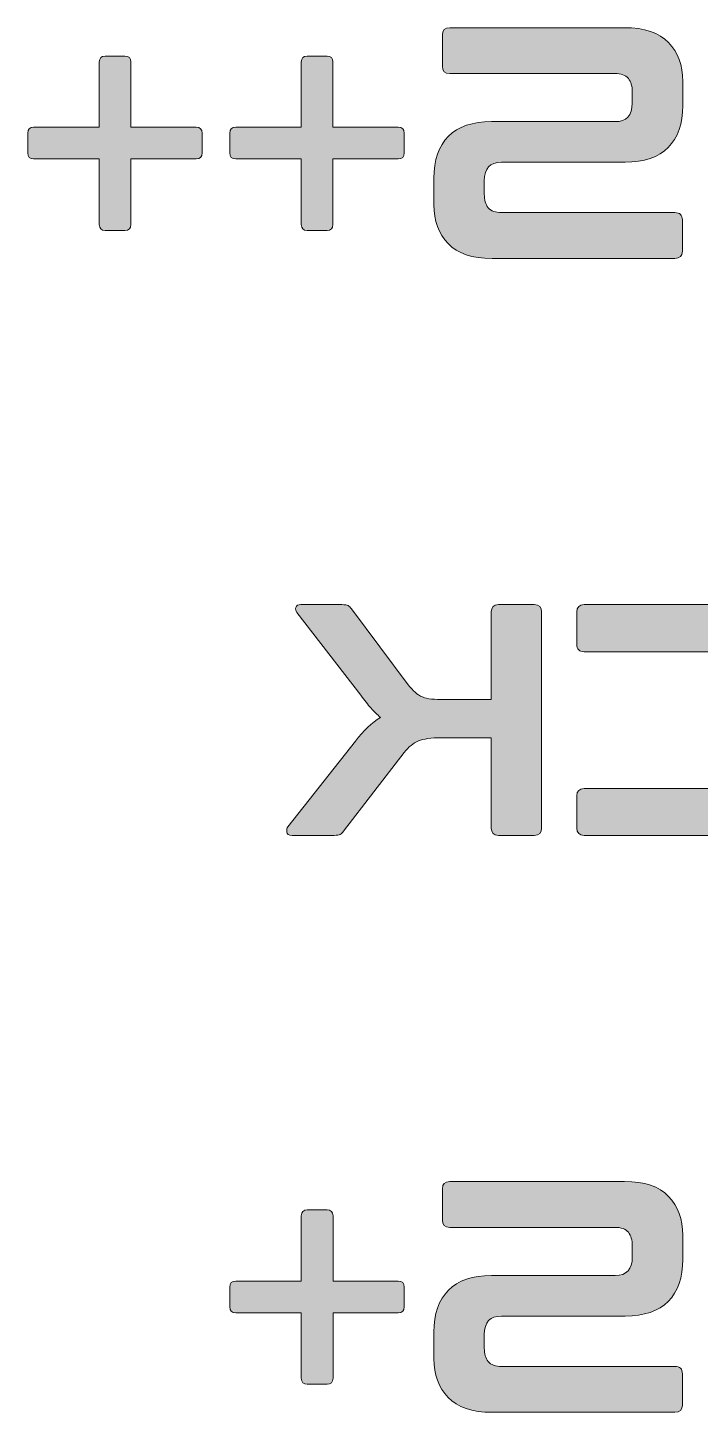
# Model space of a CAD drawing. Header units: millimetres. Extents: x 0 to 62, y -117 to 0.
# Drawn here: x 34.03 to 36.91, y -48.67 to -42.75 of the extents above; entities that cross this region are included whole.
import ezdxf

# ---------------------------------------------------------------- set-up
doc = ezdxf.new("R2010")
doc.units = ezdxf.units.MM
doc.header["$MEASUREMENT"] = 0
doc.layers.add('GLOSS-V', color=7, linetype='Continuous')

# ---------------------------------------------------------------- blocks, each defined once
blk = doc.blocks.new('block 62')
at = {"layer": 'GLOSS-V', "true_color": 0x010101}
h = blk.add_hatch(color=178, dxfattribs=at)
h.dxf.hatch_style = 2
edge = h.paths.add_edge_path()
edge.add_spline(control_points=[(36.5869, -42.7462), (36.6727, -42.7462), (36.7357, -42.7672), (36.776, -42.8096), (36.8164, -42.852), (36.837, -42.9075), (36.837, -42.9762), (36.837, -42.9762), (36.837, -43.0792), (36.837, -43.0792), (36.837, -43.1572), (36.8164, -43.2172), (36.7747, -43.259), (36.7333, -43.3009), (36.6717, -43.3219), (36.5897, -43.3219), (36.5897, -43.3219), (36.0605, -43.3219), (36.0605, -43.3219), (36.0116, -43.3219), (35.9875, -43.3483), (35.9875, -43.401), (35.9875, -43.401), (35.9875, -43.4588), (35.9875, -43.4588), (35.9875, -43.4833), (35.993, -43.5026), (36.004, -43.5166), (36.0157, -43.5307), (36.035, -43.5377), (36.0619, -43.5377), (36.0619, -43.5377), (36.8029, -43.5377), (36.8029, -43.5377), (36.8246, -43.5377), (36.8353, -43.5481), (36.8353, -43.5689), (36.8353, -43.5689), (36.8353, -43.7029), (36.8353, -43.7029), (36.8353, -43.7236), (36.8246, -43.7339), (36.8029, -43.7339), (36.8029, -43.7339), (36.0212, -43.7339), (36.0212, -43.7339), (35.9358, -43.7339), (35.8724, -43.7127), (35.8321, -43.6704), (35.7918, -43.6282), (35.7715, -43.5725), (35.7715, -43.504), (35.7715, -43.504), (35.7715, -43.391), (35.7715, -43.391), (35.7715, -43.3129), (35.7921, -43.253), (35.8335, -43.2111), (35.8752, -43.1693), (35.9365, -43.1483), (36.0185, -43.1483), (36.0185, -43.1483), (36.5476, -43.1483), (36.5476, -43.1483), (36.5966, -43.1483), (36.6207, -43.1219), (36.6207, -43.0694), (36.6207, -43.0694), (36.6207, -43.0213), (36.6207, -43.0213), (36.6207, -42.9969), (36.6152, -42.9776), (36.6041, -42.9634), (36.5924, -42.9493), (36.5735, -42.9423), (36.5463, -42.9423), (36.5463, -42.9423), (35.8393, -42.9423), (35.8393, -42.9423), (35.8187, -42.9423), (35.8083, -42.9319), (35.8083, -42.9112), (35.8083, -42.9112), (35.8083, -42.7772), (35.8083, -42.7772), (35.8083, -42.7566), (35.8187, -42.7462), (35.8393, -42.7462), (35.8393, -42.7462), (36.5869, -42.7462), (36.5869, -42.7462)], knot_values=[0, 0, 0, 0, 1, 1, 1, 2, 2, 2, 3, 3, 3, 4, 4, 4, 5, 5, 5, 6, 6, 6, 7, 7, 7, 8, 8, 8, 9, 9, 9, 10, 10, 10, 11, 11, 11, 12, 12, 12, 13, 13, 13, 14, 14, 14, 15, 15, 15, 16, 16, 16, 17, 17, 17, 18, 18, 18, 19, 19, 19, 20, 20, 20, 21, 21, 21, 22, 22, 22, 23, 23, 23, 24, 24, 24, 25, 25, 25, 26, 26, 26, 27, 27, 27, 28, 28, 28, 29, 29, 29, 30, 30, 30, 30], degree=3, periodic=1)
h = blk.add_hatch(color=178, dxfattribs=at)
h.dxf.hatch_style = 2
edge = h.paths.add_edge_path()
edge.add_spline(control_points=[(34.4492, -42.8675), (34.4661, -42.8675), (34.4744, -42.8759), (34.4744, -42.893), (34.4744, -42.893), (34.4744, -43.1724), (34.4744, -43.1724), (34.4744, -43.1724), (34.7541, -43.1724), (34.7541, -43.1724), (34.771, -43.1724), (34.7796, -43.1808), (34.7796, -43.1977), (34.7796, -43.1977), (34.7796, -43.2825), (34.7796, -43.2825), (34.7796, -43.2993), (34.771, -43.3078), (34.7541, -43.3078), (34.7541, -43.3078), (34.4744, -43.3078), (34.4744, -43.3078), (34.4744, -43.3078), (34.4744, -43.5886), (34.4744, -43.5886), (34.4744, -43.6056), (34.4661, -43.614), (34.4492, -43.614), (34.4492, -43.614), (34.3645, -43.614), (34.3645, -43.614), (34.3476, -43.614), (34.3393, -43.6056), (34.3393, -43.5886), (34.3393, -43.5886), (34.3393, -43.3078), (34.3393, -43.3078), (34.3393, -43.3078), (34.0582, -43.3078), (34.0582, -43.3078), (34.0417, -43.3078), (34.0327, -43.2993), (34.0327, -43.2825), (34.0327, -43.2825), (34.0327, -43.1977), (34.0327, -43.1977), (34.0327, -43.1808), (34.0417, -43.1724), (34.0582, -43.1724), (34.0582, -43.1724), (34.3393, -43.1724), (34.3393, -43.1724), (34.3393, -43.1724), (34.3393, -42.893), (34.3393, -42.893), (34.3393, -42.8759), (34.3476, -42.8675), (34.3645, -42.8675), (34.3645, -42.8675), (34.4492, -42.8675), (34.4492, -42.8675)], knot_values=[0, 0, 0, 0, 1, 1, 1, 2, 2, 2, 3, 3, 3, 4, 4, 4, 5, 5, 5, 6, 6, 6, 7, 7, 7, 8, 8, 8, 9, 9, 9, 10, 10, 10, 11, 11, 11, 12, 12, 12, 13, 13, 13, 14, 14, 14, 15, 15, 15, 16, 16, 16, 17, 17, 17, 18, 18, 18, 19, 19, 19, 20, 20, 20, 20], degree=3, periodic=1)
h = blk.add_hatch(color=178, dxfattribs=at)
h.dxf.hatch_style = 2
edge = h.paths.add_edge_path()
edge.add_spline(control_points=[(35.3143, -42.8675), (35.3308, -42.8675), (35.3394, -42.8759), (35.3394, -42.893), (35.3394, -42.893), (35.3394, -43.1724), (35.3394, -43.1724), (35.3394, -43.1724), (35.6188, -43.1724), (35.6188, -43.1724), (35.6361, -43.1724), (35.6443, -43.1808), (35.6443, -43.1977), (35.6443, -43.1977), (35.6443, -43.2825), (35.6443, -43.2825), (35.6443, -43.2993), (35.6361, -43.3078), (35.6188, -43.3078), (35.6188, -43.3078), (35.3394, -43.3078), (35.3394, -43.3078), (35.3394, -43.3078), (35.3394, -43.5886), (35.3394, -43.5886), (35.3394, -43.6056), (35.3308, -43.614), (35.3143, -43.614), (35.3143, -43.614), (35.2295, -43.614), (35.2295, -43.614), (35.2123, -43.614), (35.2041, -43.6056), (35.2041, -43.5886), (35.2041, -43.5886), (35.2041, -43.3078), (35.2041, -43.3078), (35.2041, -43.3078), (34.9233, -43.3078), (34.9233, -43.3078), (34.9064, -43.3078), (34.8978, -43.2993), (34.8978, -43.2825), (34.8978, -43.2825), (34.8978, -43.1977), (34.8978, -43.1977), (34.8978, -43.1808), (34.9064, -43.1724), (34.9233, -43.1724), (34.9233, -43.1724), (35.2041, -43.1724), (35.2041, -43.1724), (35.2041, -43.1724), (35.2041, -42.893), (35.2041, -42.893), (35.2041, -42.8759), (35.2123, -42.8675), (35.2295, -42.8675), (35.2295, -42.8675), (35.3143, -42.8675), (35.3143, -42.8675)], knot_values=[0, 0, 0, 0, 1, 1, 1, 2, 2, 2, 3, 3, 3, 4, 4, 4, 5, 5, 5, 6, 6, 6, 7, 7, 7, 8, 8, 8, 9, 9, 9, 10, 10, 10, 11, 11, 11, 12, 12, 12, 13, 13, 13, 14, 14, 14, 15, 15, 15, 16, 16, 16, 17, 17, 17, 18, 18, 18, 19, 19, 19, 20, 20, 20, 20], degree=3, periodic=1)
h = blk.add_hatch(color=178, dxfattribs=at)
h.dxf.hatch_style = 2
edge = h.paths.add_edge_path()
edge.add_spline(control_points=[(36.2004, -45.2157), (36.2221, -45.2157), (36.2328, -45.226), (36.2328, -45.2467), (36.2328, -45.2467), (36.2328, -46.1724), (36.2328, -46.1724), (36.2328, -46.193), (36.2221, -46.2034), (36.2004, -46.2034), (36.2004, -46.2034), (36.0481, -46.2034), (36.0481, -46.2034), (36.0274, -46.2034), (36.0171, -46.193), (36.0171, -46.1724), (36.0171, -46.1724), (36.0171, -45.7857), (36.0171, -45.7857), (36.0171, -45.7857), (35.8025, -45.7857), (35.8025, -45.7857), (35.7594, -45.7857), (35.7267, -45.7901), (35.705, -45.7991), (35.6836, -45.8081), (35.6633, -45.8248), (35.6443, -45.8492), (35.6443, -45.8492), (35.3846, -46.1851), (35.3846, -46.1851), (35.3801, -46.1917), (35.3753, -46.1963), (35.3708, -46.1991), (35.366, -46.202), (35.3577, -46.2034), (35.3453, -46.2034), (35.3453, -46.2034), (35.1648, -46.2034), (35.1648, -46.2034), (35.1503, -46.2034), (35.1427, -46.1984), (35.142, -46.1886), (35.1414, -46.1787), (35.1427, -46.1713), (35.1462, -46.1667), (35.1462, -46.1667), (35.4356, -45.7998), (35.4356, -45.7998), (35.4704, -45.7547), (35.5058, -45.7207), (35.5427, -45.6982), (35.5296, -45.687), (35.5162, -45.6737), (35.5024, -45.6587), (35.489, -45.6437), (35.4741, -45.6253), (35.4583, -45.6036), (35.4583, -45.6036), (35.1844, -45.2494), (35.1844, -45.2494), (35.1796, -45.2429), (35.1786, -45.2357), (35.1806, -45.2276), (35.1834, -45.2196), (35.1903, -45.2157), (35.2027, -45.2157), (35.2027, -45.2157), (35.3777, -45.2157), (35.3777, -45.2157), (35.3908, -45.2157), (35.3997, -45.2171), (35.4046, -45.2198), (35.4094, -45.2227), (35.4139, -45.2274), (35.4187, -45.2339), (35.4187, -45.2339), (35.6616, -45.5585), (35.6616, -45.5585), (35.6719, -45.5717), (35.6815, -45.5826), (35.6912, -45.591), (35.7001, -45.5995), (35.7105, -45.606), (35.7222, -45.6107), (35.7332, -45.6155), (35.7463, -45.6184), (35.7615, -45.62), (35.7766, -45.6213), (35.7952, -45.622), (35.818, -45.622), (35.818, -45.622), (36.0171, -45.622), (36.0171, -45.622), (36.0171, -45.622), (36.0171, -45.2467), (36.0171, -45.2467), (36.0171, -45.226), (36.0274, -45.2157), (36.0481, -45.2157), (36.0481, -45.2157), (36.2004, -45.2157), (36.2004, -45.2157)], knot_values=[0, 0, 0, 0, 1, 1, 1, 2, 2, 2, 3, 3, 3, 4, 4, 4, 5, 5, 5, 6, 6, 6, 7, 7, 7, 8, 8, 8, 9, 9, 9, 10, 10, 10, 11, 11, 11, 12, 12, 12, 13, 13, 13, 14, 14, 14, 15, 15, 15, 16, 16, 16, 17, 17, 17, 18, 18, 18, 19, 19, 19, 20, 20, 20, 21, 21, 21, 22, 22, 22, 23, 23, 23, 24, 24, 24, 25, 25, 25, 26, 26, 26, 27, 27, 27, 28, 28, 28, 29, 29, 29, 30, 30, 30, 31, 31, 31, 32, 32, 32, 33, 33, 33, 34, 34, 34, 34], degree=3, periodic=1)
h = blk.add_hatch(color=178, dxfattribs=at)
h.dxf.hatch_style = 2
edge = h.paths.add_edge_path()
edge.add_spline(control_points=[(37.0513, -45.2157), (37.123, -45.2157), (37.1836, -45.2224), (37.2332, -45.236), (37.2832, -45.2498), (37.3242, -45.2713), (37.3552, -45.3009), (37.3869, -45.3306), (37.4099, -45.369), (37.4248, -45.416), (37.4392, -45.463), (37.4465, -45.5204), (37.4465, -45.5881), (37.4465, -45.5881), (37.4465, -45.8308), (37.4465, -45.8308), (37.4465, -45.8987), (37.4392, -45.9562), (37.4248, -46.0037), (37.4099, -46.0513), (37.3869, -46.0899), (37.3552, -46.1195), (37.3242, -46.1491), (37.2832, -46.1705), (37.2332, -46.1836), (37.1836, -46.1968), (37.123, -46.2034), (37.0513, -46.2034), (37.0513, -46.2034), (36.415, -46.2034), (36.415, -46.2034), (36.394, -46.2034), (36.3837, -46.193), (36.3837, -46.1724), (36.3837, -46.1724), (36.3837, -46.0341), (36.3837, -46.0341), (36.3837, -46.0134), (36.394, -46.003), (36.415, -46.003), (36.415, -46.003), (37.043, -46.003), (37.043, -46.003), (37.0796, -46.003), (37.1099, -45.9999), (37.134, -45.9937), (37.1581, -45.9877), (37.1767, -45.9774), (37.1912, -45.9627), (37.205, -45.9483), (37.2153, -45.9285), (37.2215, -45.9035), (37.2277, -45.8787), (37.2305, -45.8473), (37.2305, -45.8096), (37.2305, -45.8096), (37.2305, -45.6093), (37.2305, -45.6093), (37.2305, -45.5717), (37.2277, -45.5407), (37.2215, -45.5161), (37.2153, -45.4918), (37.205, -45.4722), (37.1912, -45.4577), (37.1767, -45.443), (37.1581, -45.4327), (37.134, -45.4265), (37.1099, -45.4205), (37.0796, -45.4174), (37.043, -45.4174), (37.043, -45.4174), (36.415, -45.4174), (36.415, -45.4174), (36.394, -45.4174), (36.3837, -45.4065), (36.3837, -45.385), (36.3837, -45.385), (36.3837, -45.2467), (36.3837, -45.2467), (36.3837, -45.226), (36.394, -45.2157), (36.415, -45.2157), (36.415, -45.2157), (37.0513, -45.2157), (37.0513, -45.2157)], knot_values=[0, 0, 0, 0, 1, 1, 1, 2, 2, 2, 3, 3, 3, 4, 4, 4, 5, 5, 5, 6, 6, 6, 7, 7, 7, 8, 8, 8, 9, 9, 9, 10, 10, 10, 11, 11, 11, 12, 12, 12, 13, 13, 13, 14, 14, 14, 15, 15, 15, 16, 16, 16, 17, 17, 17, 18, 18, 18, 19, 19, 19, 20, 20, 20, 21, 21, 21, 22, 22, 22, 23, 23, 23, 24, 24, 24, 25, 25, 25, 26, 26, 26, 27, 27, 27, 28, 28, 28, 28], degree=3, periodic=1)
h = blk.add_hatch(color=178, dxfattribs=at)
h.dxf.hatch_style = 2
edge = h.paths.add_edge_path()
edge.add_spline(control_points=[(36.5873, -47.6851), (36.673, -47.6851), (36.7357, -47.7061), (36.7764, -47.7485), (36.8167, -47.7909), (36.837, -47.8463), (36.837, -47.9151), (36.837, -47.9151), (36.837, -48.0181), (36.837, -48.0181), (36.837, -48.0961), (36.8164, -48.1561), (36.775, -48.1979), (36.7337, -48.2398), (36.6717, -48.2608), (36.59, -48.2608), (36.59, -48.2608), (36.0608, -48.2608), (36.0608, -48.2608), (36.0119, -48.2608), (35.9875, -48.2871), (35.9875, -48.3399), (35.9875, -48.3399), (35.9875, -48.3977), (35.9875, -48.3977), (35.9875, -48.4222), (35.993, -48.4415), (36.0043, -48.4554), (36.0157, -48.4696), (36.035, -48.4766), (36.0622, -48.4766), (36.0622, -48.4766), (36.8033, -48.4766), (36.8033, -48.4766), (36.8246, -48.4766), (36.8356, -48.487), (36.8356, -48.5078), (36.8356, -48.5078), (36.8356, -48.6418), (36.8356, -48.6418), (36.8356, -48.6625), (36.8246, -48.6728), (36.8033, -48.6728), (36.8033, -48.6728), (36.0212, -48.6728), (36.0212, -48.6728), (35.9358, -48.6728), (35.8727, -48.6516), (35.8324, -48.6093), (35.7918, -48.5671), (35.7718, -48.5114), (35.7718, -48.4429), (35.7718, -48.4429), (35.7718, -48.3299), (35.7718, -48.3299), (35.7718, -48.2518), (35.7925, -48.1919), (35.8338, -48.15), (35.8752, -48.1082), (35.9365, -48.0872), (36.0185, -48.0872), (36.0185, -48.0872), (36.5476, -48.0872), (36.5476, -48.0872), (36.5966, -48.0872), (36.621, -48.0608), (36.621, -48.0083), (36.621, -48.0083), (36.621, -47.9602), (36.621, -47.9602), (36.621, -47.9357), (36.6152, -47.9165), (36.6041, -47.9023), (36.5928, -47.8882), (36.5738, -47.8811), (36.5463, -47.8811), (36.5463, -47.8811), (35.8393, -47.8811), (35.8393, -47.8811), (35.8187, -47.8811), (35.8083, -47.8708), (35.8083, -47.8501), (35.8083, -47.8501), (35.8083, -47.7161), (35.8083, -47.7161), (35.8083, -47.6955), (35.8187, -47.6851), (35.8393, -47.6851), (35.8393, -47.6851), (36.5873, -47.6851), (36.5873, -47.6851)], knot_values=[0, 0, 0, 0, 1, 1, 1, 2, 2, 2, 3, 3, 3, 4, 4, 4, 5, 5, 5, 6, 6, 6, 7, 7, 7, 8, 8, 8, 9, 9, 9, 10, 10, 10, 11, 11, 11, 12, 12, 12, 13, 13, 13, 14, 14, 14, 15, 15, 15, 16, 16, 16, 17, 17, 17, 18, 18, 18, 19, 19, 19, 20, 20, 20, 21, 21, 21, 22, 22, 22, 23, 23, 23, 24, 24, 24, 25, 25, 25, 26, 26, 26, 27, 27, 27, 28, 28, 28, 29, 29, 29, 30, 30, 30, 30], degree=3, periodic=1)
h = blk.add_hatch(color=178, dxfattribs=at)
h.dxf.hatch_style = 2
edge = h.paths.add_edge_path()
edge.add_spline(control_points=[(35.3143, -47.8064), (35.3312, -47.8064), (35.3398, -47.8148), (35.3398, -47.8319), (35.3398, -47.8319), (35.3398, -48.1113), (35.3398, -48.1113), (35.3398, -48.1113), (35.6188, -48.1113), (35.6188, -48.1113), (35.6361, -48.1113), (35.6443, -48.1197), (35.6443, -48.1366), (35.6443, -48.1366), (35.6443, -48.2213), (35.6443, -48.2213), (35.6443, -48.2382), (35.6361, -48.2467), (35.6188, -48.2467), (35.6188, -48.2467), (35.3398, -48.2467), (35.3398, -48.2467), (35.3398, -48.2467), (35.3398, -48.5274), (35.3398, -48.5274), (35.3398, -48.5445), (35.3312, -48.5529), (35.3143, -48.5529), (35.3143, -48.5529), (35.2295, -48.5529), (35.2295, -48.5529), (35.2127, -48.5529), (35.2041, -48.5445), (35.2041, -48.5274), (35.2041, -48.5274), (35.2041, -48.2467), (35.2041, -48.2467), (35.2041, -48.2467), (34.9236, -48.2467), (34.9236, -48.2467), (34.9064, -48.2467), (34.8981, -48.2382), (34.8981, -48.2213), (34.8981, -48.2213), (34.8981, -48.1366), (34.8981, -48.1366), (34.8981, -48.1197), (34.9064, -48.1113), (34.9236, -48.1113), (34.9236, -48.1113), (35.2041, -48.1113), (35.2041, -48.1113), (35.2041, -48.1113), (35.2041, -47.8319), (35.2041, -47.8319), (35.2041, -47.8148), (35.2127, -47.8064), (35.2295, -47.8064), (35.2295, -47.8064), (35.3143, -47.8064), (35.3143, -47.8064)], knot_values=[0, 0, 0, 0, 1, 1, 1, 2, 2, 2, 3, 3, 3, 4, 4, 4, 5, 5, 5, 6, 6, 6, 7, 7, 7, 8, 8, 8, 9, 9, 9, 10, 10, 10, 11, 11, 11, 12, 12, 12, 13, 13, 13, 14, 14, 14, 15, 15, 15, 16, 16, 16, 17, 17, 17, 18, 18, 18, 19, 19, 19, 20, 20, 20, 20], degree=3, periodic=1)
at = {"layer": 'GLOSS-V', "lineweight": 0}
for points, knots in [([(36.5869, -42.7462), (36.6727, -42.7462), (36.7357, -42.7672), (36.776, -42.8096), (36.8164, -42.852), (36.837, -42.9075), (36.837, -42.9762), (36.837, -42.9762), (36.837, -43.0792), (36.837, -43.0792), (36.837, -43.1572), (36.8164, -43.2172), (36.7747, -43.259), (36.7333, -43.3009), (36.6717, -43.3219), (36.5897, -43.3219), (36.5897, -43.3219), (36.0605, -43.3219), (36.0605, -43.3219), (36.0116, -43.3219), (35.9875, -43.3483), (35.9875, -43.401), (35.9875, -43.401), (35.9875, -43.4588), (35.9875, -43.4588), (35.9875, -43.4833), (35.993, -43.5026), (36.004, -43.5166), (36.0157, -43.5307), (36.035, -43.5377), (36.0619, -43.5377), (36.0619, -43.5377), (36.8029, -43.5377), (36.8029, -43.5377), (36.8246, -43.5377), (36.8353, -43.5481), (36.8353, -43.5689), (36.8353, -43.5689), (36.8353, -43.7029), (36.8353, -43.7029), (36.8353, -43.7236), (36.8246, -43.7339), (36.8029, -43.7339), (36.8029, -43.7339), (36.0212, -43.7339), (36.0212, -43.7339), (35.9358, -43.7339), (35.8724, -43.7127), (35.8321, -43.6704), (35.7918, -43.6282), (35.7715, -43.5725), (35.7715, -43.504), (35.7715, -43.504), (35.7715, -43.391), (35.7715, -43.391), (35.7715, -43.3129), (35.7921, -43.253), (35.8335, -43.2111), (35.8752, -43.1693), (35.9365, -43.1483), (36.0185, -43.1483), (36.0185, -43.1483), (36.5476, -43.1483), (36.5476, -43.1483), (36.5966, -43.1483), (36.6207, -43.1219), (36.6207, -43.0694), (36.6207, -43.0694), (36.6207, -43.0213), (36.6207, -43.0213), (36.6207, -42.9969), (36.6152, -42.9776), (36.6041, -42.9634), (36.5924, -42.9493), (36.5735, -42.9423), (36.5463, -42.9423), (36.5463, -42.9423), (35.8393, -42.9423), (35.8393, -42.9423), (35.8187, -42.9423), (35.8083, -42.9319), (35.8083, -42.9112), (35.8083, -42.9112), (35.8083, -42.7772), (35.8083, -42.7772), (35.8083, -42.7566), (35.8187, -42.7462), (35.8393, -42.7462), (35.8393, -42.7462), (36.5869, -42.7462), (36.5869, -42.7462)], [0, 0, 0, 0, 1, 1, 1, 2, 2, 2, 3, 3, 3, 4, 4, 4, 5, 5, 5, 6, 6, 6, 7, 7, 7, 8, 8, 8, 9, 9, 9, 10, 10, 10, 11, 11, 11, 12, 12, 12, 13, 13, 13, 14, 14, 14, 15, 15, 15, 16, 16, 16, 17, 17, 17, 18, 18, 18, 19, 19, 19, 20, 20, 20, 21, 21, 21, 22, 22, 22, 23, 23, 23, 24, 24, 24, 25, 25, 25, 26, 26, 26, 27, 27, 27, 28, 28, 28, 29, 29, 29, 30, 30, 30, 30]), ([(34.4492, -42.8675), (34.4661, -42.8675), (34.4744, -42.8759), (34.4744, -42.893), (34.4744, -42.893), (34.4744, -43.1724), (34.4744, -43.1724), (34.4744, -43.1724), (34.7541, -43.1724), (34.7541, -43.1724), (34.771, -43.1724), (34.7796, -43.1808), (34.7796, -43.1977), (34.7796, -43.1977), (34.7796, -43.2825), (34.7796, -43.2825), (34.7796, -43.2993), (34.771, -43.3078), (34.7541, -43.3078), (34.7541, -43.3078), (34.4744, -43.3078), (34.4744, -43.3078), (34.4744, -43.3078), (34.4744, -43.5886), (34.4744, -43.5886), (34.4744, -43.6056), (34.4661, -43.614), (34.4492, -43.614), (34.4492, -43.614), (34.3645, -43.614), (34.3645, -43.614), (34.3476, -43.614), (34.3393, -43.6056), (34.3393, -43.5886), (34.3393, -43.5886), (34.3393, -43.3078), (34.3393, -43.3078), (34.3393, -43.3078), (34.0582, -43.3078), (34.0582, -43.3078), (34.0417, -43.3078), (34.0327, -43.2993), (34.0327, -43.2825), (34.0327, -43.2825), (34.0327, -43.1977), (34.0327, -43.1977), (34.0327, -43.1808), (34.0417, -43.1724), (34.0582, -43.1724), (34.0582, -43.1724), (34.3393, -43.1724), (34.3393, -43.1724), (34.3393, -43.1724), (34.3393, -42.893), (34.3393, -42.893), (34.3393, -42.8759), (34.3476, -42.8675), (34.3645, -42.8675), (34.3645, -42.8675), (34.4492, -42.8675), (34.4492, -42.8675)], [0, 0, 0, 0, 1, 1, 1, 2, 2, 2, 3, 3, 3, 4, 4, 4, 5, 5, 5, 6, 6, 6, 7, 7, 7, 8, 8, 8, 9, 9, 9, 10, 10, 10, 11, 11, 11, 12, 12, 12, 13, 13, 13, 14, 14, 14, 15, 15, 15, 16, 16, 16, 17, 17, 17, 18, 18, 18, 19, 19, 19, 20, 20, 20, 20]), ([(35.3143, -42.8675), (35.3308, -42.8675), (35.3394, -42.8759), (35.3394, -42.893), (35.3394, -42.893), (35.3394, -43.1724), (35.3394, -43.1724), (35.3394, -43.1724), (35.6188, -43.1724), (35.6188, -43.1724), (35.6361, -43.1724), (35.6443, -43.1808), (35.6443, -43.1977), (35.6443, -43.1977), (35.6443, -43.2825), (35.6443, -43.2825), (35.6443, -43.2993), (35.6361, -43.3078), (35.6188, -43.3078), (35.6188, -43.3078), (35.3394, -43.3078), (35.3394, -43.3078), (35.3394, -43.3078), (35.3394, -43.5886), (35.3394, -43.5886), (35.3394, -43.6056), (35.3308, -43.614), (35.3143, -43.614), (35.3143, -43.614), (35.2295, -43.614), (35.2295, -43.614), (35.2123, -43.614), (35.2041, -43.6056), (35.2041, -43.5886), (35.2041, -43.5886), (35.2041, -43.3078), (35.2041, -43.3078), (35.2041, -43.3078), (34.9233, -43.3078), (34.9233, -43.3078), (34.9064, -43.3078), (34.8978, -43.2993), (34.8978, -43.2825), (34.8978, -43.2825), (34.8978, -43.1977), (34.8978, -43.1977), (34.8978, -43.1808), (34.9064, -43.1724), (34.9233, -43.1724), (34.9233, -43.1724), (35.2041, -43.1724), (35.2041, -43.1724), (35.2041, -43.1724), (35.2041, -42.893), (35.2041, -42.893), (35.2041, -42.8759), (35.2123, -42.8675), (35.2295, -42.8675), (35.2295, -42.8675), (35.3143, -42.8675), (35.3143, -42.8675)], [0, 0, 0, 0, 1, 1, 1, 2, 2, 2, 3, 3, 3, 4, 4, 4, 5, 5, 5, 6, 6, 6, 7, 7, 7, 8, 8, 8, 9, 9, 9, 10, 10, 10, 11, 11, 11, 12, 12, 12, 13, 13, 13, 14, 14, 14, 15, 15, 15, 16, 16, 16, 17, 17, 17, 18, 18, 18, 19, 19, 19, 20, 20, 20, 20]), ([(36.2004, -45.2157), (36.2221, -45.2157), (36.2328, -45.226), (36.2328, -45.2467), (36.2328, -45.2467), (36.2328, -46.1724), (36.2328, -46.1724), (36.2328, -46.193), (36.2221, -46.2034), (36.2004, -46.2034), (36.2004, -46.2034), (36.0481, -46.2034), (36.0481, -46.2034), (36.0274, -46.2034), (36.0171, -46.193), (36.0171, -46.1724), (36.0171, -46.1724), (36.0171, -45.7857), (36.0171, -45.7857), (36.0171, -45.7857), (35.8025, -45.7857), (35.8025, -45.7857), (35.7594, -45.7857), (35.7267, -45.7901), (35.705, -45.7991), (35.6836, -45.8081), (35.6633, -45.8248), (35.6443, -45.8492), (35.6443, -45.8492), (35.3846, -46.1851), (35.3846, -46.1851), (35.3801, -46.1917), (35.3753, -46.1963), (35.3708, -46.1991), (35.366, -46.202), (35.3577, -46.2034), (35.3453, -46.2034), (35.3453, -46.2034), (35.1648, -46.2034), (35.1648, -46.2034), (35.1503, -46.2034), (35.1427, -46.1984), (35.142, -46.1886), (35.1414, -46.1787), (35.1427, -46.1713), (35.1462, -46.1667), (35.1462, -46.1667), (35.4356, -45.7998), (35.4356, -45.7998), (35.4704, -45.7547), (35.5058, -45.7207), (35.5427, -45.6982), (35.5296, -45.687), (35.5162, -45.6737), (35.5024, -45.6587), (35.489, -45.6437), (35.4741, -45.6253), (35.4583, -45.6036), (35.4583, -45.6036), (35.1844, -45.2494), (35.1844, -45.2494), (35.1796, -45.2429), (35.1786, -45.2357), (35.1806, -45.2276), (35.1834, -45.2196), (35.1903, -45.2157), (35.2027, -45.2157), (35.2027, -45.2157), (35.3777, -45.2157), (35.3777, -45.2157), (35.3908, -45.2157), (35.3997, -45.2171), (35.4046, -45.2198), (35.4094, -45.2227), (35.4139, -45.2274), (35.4187, -45.2339), (35.4187, -45.2339), (35.6616, -45.5585), (35.6616, -45.5585), (35.6719, -45.5717), (35.6815, -45.5826), (35.6912, -45.591), (35.7001, -45.5995), (35.7105, -45.606), (35.7222, -45.6107), (35.7332, -45.6155), (35.7463, -45.6184), (35.7615, -45.62), (35.7766, -45.6213), (35.7952, -45.622), (35.818, -45.622), (35.818, -45.622), (36.0171, -45.622), (36.0171, -45.622), (36.0171, -45.622), (36.0171, -45.2467), (36.0171, -45.2467), (36.0171, -45.226), (36.0274, -45.2157), (36.0481, -45.2157), (36.0481, -45.2157), (36.2004, -45.2157), (36.2004, -45.2157)], [0, 0, 0, 0, 1, 1, 1, 2, 2, 2, 3, 3, 3, 4, 4, 4, 5, 5, 5, 6, 6, 6, 7, 7, 7, 8, 8, 8, 9, 9, 9, 10, 10, 10, 11, 11, 11, 12, 12, 12, 13, 13, 13, 14, 14, 14, 15, 15, 15, 16, 16, 16, 17, 17, 17, 18, 18, 18, 19, 19, 19, 20, 20, 20, 21, 21, 21, 22, 22, 22, 23, 23, 23, 24, 24, 24, 25, 25, 25, 26, 26, 26, 27, 27, 27, 28, 28, 28, 29, 29, 29, 30, 30, 30, 31, 31, 31, 32, 32, 32, 33, 33, 33, 34, 34, 34, 34]), ([(37.0513, -45.2157), (37.123, -45.2157), (37.1836, -45.2224), (37.2332, -45.236), (37.2832, -45.2498), (37.3242, -45.2713), (37.3552, -45.3009), (37.3869, -45.3306), (37.4099, -45.369), (37.4248, -45.416), (37.4392, -45.463), (37.4465, -45.5204), (37.4465, -45.5881), (37.4465, -45.5881), (37.4465, -45.8308), (37.4465, -45.8308), (37.4465, -45.8987), (37.4392, -45.9562), (37.4248, -46.0037), (37.4099, -46.0513), (37.3869, -46.0899), (37.3552, -46.1195), (37.3242, -46.1491), (37.2832, -46.1705), (37.2332, -46.1836), (37.1836, -46.1968), (37.123, -46.2034), (37.0513, -46.2034), (37.0513, -46.2034), (36.415, -46.2034), (36.415, -46.2034), (36.394, -46.2034), (36.3837, -46.193), (36.3837, -46.1724), (36.3837, -46.1724), (36.3837, -46.0341), (36.3837, -46.0341), (36.3837, -46.0134), (36.394, -46.003), (36.415, -46.003), (36.415, -46.003), (37.043, -46.003), (37.043, -46.003), (37.0796, -46.003), (37.1099, -45.9999), (37.134, -45.9937), (37.1581, -45.9877), (37.1767, -45.9774), (37.1912, -45.9627), (37.205, -45.9483), (37.2153, -45.9285), (37.2215, -45.9035), (37.2277, -45.8787), (37.2305, -45.8473), (37.2305, -45.8096), (37.2305, -45.8096), (37.2305, -45.6093), (37.2305, -45.6093), (37.2305, -45.5717), (37.2277, -45.5407), (37.2215, -45.5161), (37.2153, -45.4918), (37.205, -45.4722), (37.1912, -45.4577), (37.1767, -45.443), (37.1581, -45.4327), (37.134, -45.4265), (37.1099, -45.4205), (37.0796, -45.4174), (37.043, -45.4174), (37.043, -45.4174), (36.415, -45.4174), (36.415, -45.4174), (36.394, -45.4174), (36.3837, -45.4065), (36.3837, -45.385), (36.3837, -45.385), (36.3837, -45.2467), (36.3837, -45.2467), (36.3837, -45.226), (36.394, -45.2157), (36.415, -45.2157), (36.415, -45.2157), (37.0513, -45.2157), (37.0513, -45.2157)], [0, 0, 0, 0, 1, 1, 1, 2, 2, 2, 3, 3, 3, 4, 4, 4, 5, 5, 5, 6, 6, 6, 7, 7, 7, 8, 8, 8, 9, 9, 9, 10, 10, 10, 11, 11, 11, 12, 12, 12, 13, 13, 13, 14, 14, 14, 15, 15, 15, 16, 16, 16, 17, 17, 17, 18, 18, 18, 19, 19, 19, 20, 20, 20, 21, 21, 21, 22, 22, 22, 23, 23, 23, 24, 24, 24, 25, 25, 25, 26, 26, 26, 27, 27, 27, 28, 28, 28, 28]), ([(36.5873, -47.6851), (36.673, -47.6851), (36.7357, -47.7061), (36.7764, -47.7485), (36.8167, -47.7909), (36.837, -47.8463), (36.837, -47.9151), (36.837, -47.9151), (36.837, -48.0181), (36.837, -48.0181), (36.837, -48.0961), (36.8164, -48.1561), (36.775, -48.1979), (36.7337, -48.2398), (36.6717, -48.2608), (36.59, -48.2608), (36.59, -48.2608), (36.0608, -48.2608), (36.0608, -48.2608), (36.0119, -48.2608), (35.9875, -48.2871), (35.9875, -48.3399), (35.9875, -48.3399), (35.9875, -48.3977), (35.9875, -48.3977), (35.9875, -48.4222), (35.993, -48.4415), (36.0043, -48.4554), (36.0157, -48.4696), (36.035, -48.4766), (36.0622, -48.4766), (36.0622, -48.4766), (36.8033, -48.4766), (36.8033, -48.4766), (36.8246, -48.4766), (36.8356, -48.487), (36.8356, -48.5078), (36.8356, -48.5078), (36.8356, -48.6418), (36.8356, -48.6418), (36.8356, -48.6625), (36.8246, -48.6728), (36.8033, -48.6728), (36.8033, -48.6728), (36.0212, -48.6728), (36.0212, -48.6728), (35.9358, -48.6728), (35.8727, -48.6516), (35.8324, -48.6093), (35.7918, -48.5671), (35.7718, -48.5114), (35.7718, -48.4429), (35.7718, -48.4429), (35.7718, -48.3299), (35.7718, -48.3299), (35.7718, -48.2518), (35.7925, -48.1919), (35.8338, -48.15), (35.8752, -48.1082), (35.9365, -48.0872), (36.0185, -48.0872), (36.0185, -48.0872), (36.5476, -48.0872), (36.5476, -48.0872), (36.5966, -48.0872), (36.621, -48.0608), (36.621, -48.0083), (36.621, -48.0083), (36.621, -47.9602), (36.621, -47.9602), (36.621, -47.9357), (36.6152, -47.9165), (36.6041, -47.9023), (36.5928, -47.8882), (36.5738, -47.8811), (36.5463, -47.8811), (36.5463, -47.8811), (35.8393, -47.8811), (35.8393, -47.8811), (35.8187, -47.8811), (35.8083, -47.8708), (35.8083, -47.8501), (35.8083, -47.8501), (35.8083, -47.7161), (35.8083, -47.7161), (35.8083, -47.6955), (35.8187, -47.6851), (35.8393, -47.6851), (35.8393, -47.6851), (36.5873, -47.6851), (36.5873, -47.6851)], [0, 0, 0, 0, 1, 1, 1, 2, 2, 2, 3, 3, 3, 4, 4, 4, 5, 5, 5, 6, 6, 6, 7, 7, 7, 8, 8, 8, 9, 9, 9, 10, 10, 10, 11, 11, 11, 12, 12, 12, 13, 13, 13, 14, 14, 14, 15, 15, 15, 16, 16, 16, 17, 17, 17, 18, 18, 18, 19, 19, 19, 20, 20, 20, 21, 21, 21, 22, 22, 22, 23, 23, 23, 24, 24, 24, 25, 25, 25, 26, 26, 26, 27, 27, 27, 28, 28, 28, 29, 29, 29, 30, 30, 30, 30]), ([(35.3143, -47.8064), (35.3312, -47.8064), (35.3398, -47.8148), (35.3398, -47.8319), (35.3398, -47.8319), (35.3398, -48.1113), (35.3398, -48.1113), (35.3398, -48.1113), (35.6188, -48.1113), (35.6188, -48.1113), (35.6361, -48.1113), (35.6443, -48.1197), (35.6443, -48.1366), (35.6443, -48.1366), (35.6443, -48.2213), (35.6443, -48.2213), (35.6443, -48.2382), (35.6361, -48.2467), (35.6188, -48.2467), (35.6188, -48.2467), (35.3398, -48.2467), (35.3398, -48.2467), (35.3398, -48.2467), (35.3398, -48.5274), (35.3398, -48.5274), (35.3398, -48.5445), (35.3312, -48.5529), (35.3143, -48.5529), (35.3143, -48.5529), (35.2295, -48.5529), (35.2295, -48.5529), (35.2127, -48.5529), (35.2041, -48.5445), (35.2041, -48.5274), (35.2041, -48.5274), (35.2041, -48.2467), (35.2041, -48.2467), (35.2041, -48.2467), (34.9236, -48.2467), (34.9236, -48.2467), (34.9064, -48.2467), (34.8981, -48.2382), (34.8981, -48.2213), (34.8981, -48.2213), (34.8981, -48.1366), (34.8981, -48.1366), (34.8981, -48.1197), (34.9064, -48.1113), (34.9236, -48.1113), (34.9236, -48.1113), (35.2041, -48.1113), (35.2041, -48.1113), (35.2041, -48.1113), (35.2041, -47.8319), (35.2041, -47.8319), (35.2041, -47.8148), (35.2127, -47.8064), (35.2295, -47.8064), (35.2295, -47.8064), (35.3143, -47.8064), (35.3143, -47.8064)], [0, 0, 0, 0, 1, 1, 1, 2, 2, 2, 3, 3, 3, 4, 4, 4, 5, 5, 5, 6, 6, 6, 7, 7, 7, 8, 8, 8, 9, 9, 9, 10, 10, 10, 11, 11, 11, 12, 12, 12, 13, 13, 13, 14, 14, 14, 15, 15, 15, 16, 16, 16, 17, 17, 17, 18, 18, 18, 19, 19, 19, 20, 20, 20, 20])]:
    blk.add_open_spline(points, degree=3, knots=knots, dxfattribs=at)

msp = doc.modelspace()

# ---------------------------------------------------------------- block references
at = {"layer": 'GLOSS-V'}
msp.add_blockref('block 62', (0, 0), dxfattribs=at)

doc.saveas('drawing.dxf')
